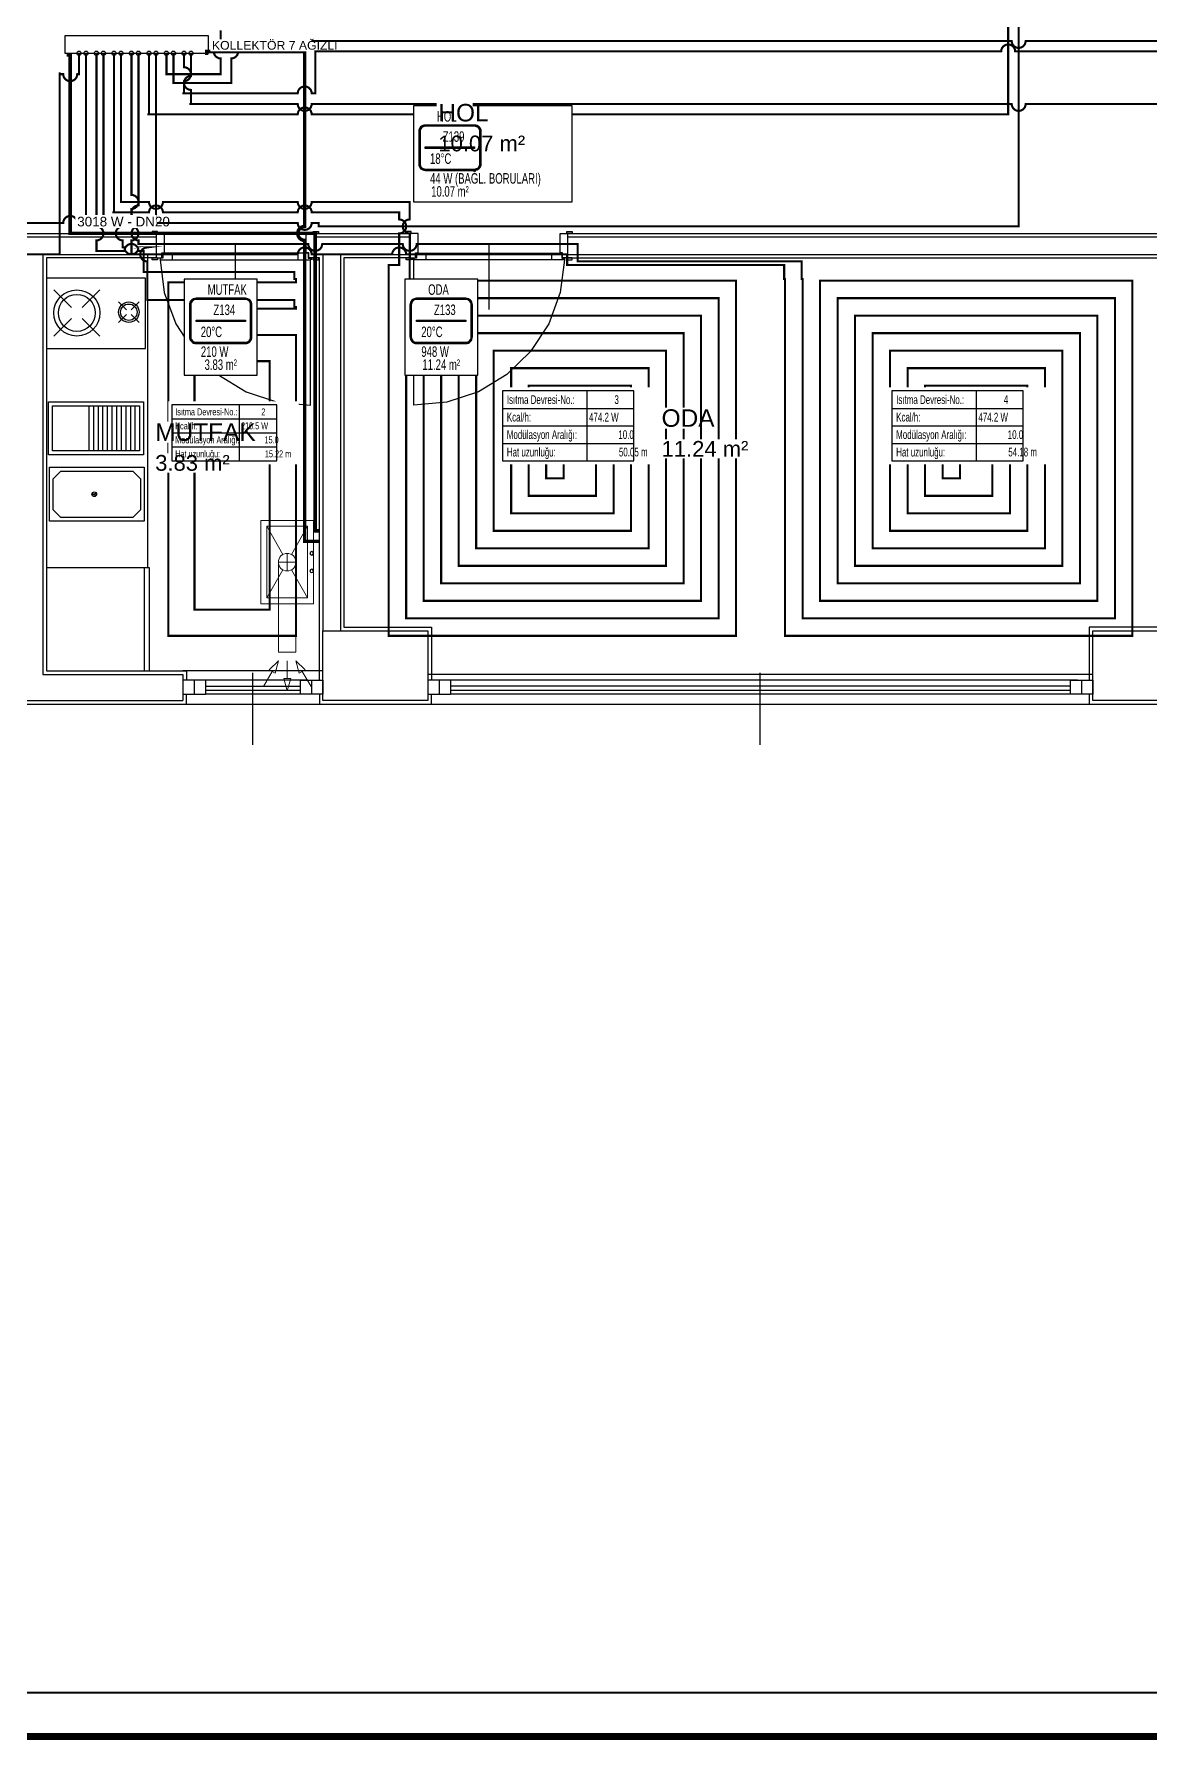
# Model space of a CAD drawing. Header units: centimetres. Extents: x -3952 to 26292, y -15092 to -10712.
# Drawn here: x 10112 to 10750, y -15052 to -14077 of the extents above; entities that cross this region are included whole.
import ezdxf
from ezdxf.enums import TextEntityAlignment as Align

# ---------------------------------------------------------------- set-up
doc = ezdxf.new("R2010")
doc.units = ezdxf.units.CM
doc.linetypes.add('ISITMA DONUS HATTI', pattern=[26, 20, -6])
for name, color, linetype in [('MD-YUK-BIRIMI', 7, 'Continuous'), ('MIMARI', 8, 'Continuous'), ('MIMARI-KOLON', 8, 'Continuous'), ('MIMARI-YAZI', 8, 'Continuous'), ('MTY-ISIKAYBIMAHAL', 2, 'Continuous'), ('MTY-ISITMA-DONUS-BORU', 30, 'ISITMA DONUS HATTI'), ('MTY-ISITMA-GIDIS-BORU', 10, 'Continuous'), ('MTY-KOLLETOR', 7, 'Continuous'), ('MTY-PAFTA', 7, 'Continuous'), ('MTY-PEX-BORU', 1, 'Continuous'), ('MTY-RADYATÖR', 7, 'Continuous'), ('MTY-TEFRIS', 15, 'Continuous'), ('STM-ISITMA-CAP', 41, 'Continuous')]:
    doc.layers.add(name, color=color, linetype=linetype)
doc.layers.add('ROTAS-PAFTA-SINIRI', color=8, linetype='Continuous', plot=False)
doc.styles.add('MTYCAPLT', font='arial.ttf', dxfattribs={"width": 0.65, "height": 1})
doc.styles.add('ROTAS', font='arial.ttf')

# ---------------------------------------------------------------- blocks, each defined once
blk = doc.blocks.new('ROTAS_PAFTA')
blk.add_lwpolyline([(0, 0), (1, 0), (1, 1), (0, 1)], close=True)
blk = doc.blocks.new('MTY-RADYATOR MAHAL')
at = {"layer": 'MTY-ISIKAYBIMAHAL', "color": 2}
for points in [[(-35.7, 18.4), (-35.7, -18.4, 0.414214), (-28.2, -25.9), (28.2, -25.9, 0.414214), (35.7, -18.4), (35.7, 18.4, 0.414214), (28.2, 25.9), (-28.2, 25.9, 0.414214)], [(-34.2, 18.4), (-34.2, -18.4, 0.414214), (-28.2, -24.4), (28.2, -24.4, 0.414214), (34.2, -18.4), (34.2, 18.4, 0.414214), (28.2, 24.4), (-28.2, 24.4, 0.414214)]]:
    blk.add_lwpolyline(points, format="xyb", close=True, dxfattribs=at)
at = {"layer": 'MTY-ISIKAYBIMAHAL', "color": 4}
for points in [[(-35.2, 18.4), (-35.2, -18.4, 0.414214), (-28.2, -25.4), (28.2, -25.4, 0.414214), (35.2, -18.4), (35.2, 18.4, 0.414214), (28.2, 25.4), (-28.2, 25.4, 0.414214)], [(-34.7, 18.4), (-34.7, -18.4, 0.414214), (-28.2, -24.9), (28.2, -24.9, 0.414214), (34.7, -18.4), (34.7, 18.4, 0.414214), (28.2, 24.9), (-28.2, 24.9, 0.414214)]]:
    blk.add_lwpolyline(points, format="xyb", close=True, dxfattribs=at)
at = {"layer": 'MTY-ISIKAYBIMAHAL', "color": 2}
blk.add_lwpolyline([(-28.2, 0.8), (28.2, 0.8), (28.2, -0.8), (-28.2, -0.8)], close=True, dxfattribs=at)
at = {"layer": 'MTY-ISIKAYBIMAHAL', "color": 1, "style": 'MTYCAPLT', "width": 0.65}
for tag, p in [('MAHAL_001', (-14.9, 29.8)), ('NO_001', (-8.3, 6.7))]:
    blk.add_attdef(tag, p, '', height=12, rotation=360, dxfattribs=at)
at = {"layer": 'MTY-ISIKAYBIMAHAL', "color": 4, "style": 'MTYCAPLT', "width": 0.65}
for tag, p in [('DERECE_001', (-22.8, -18.5)), ('ISIKAYBI_001', (-22.7, -41.1))]:
    blk.add_attdef(tag, p, '', height=12, rotation=360, dxfattribs=at)
blk.add_attdef('ALAN', text='', height=12, rotation=360, dxfattribs=at).set_placement((0, -50), align=Align.MIDDLE_CENTER)
blk = doc.blocks.new('MTY-ETIKET')
at = {"layer": 'MTY-RADYATÖR'}
for p, q in [((2.69, 0), (2.69, 8)), ((-7, 6), (8, 6)), ((-7, 4), (8, 4)), ((-7, 2), (8, 2))]:
    blk.add_line(p, q, dxfattribs=at)
blk.add_lwpolyline([(8, 0), (8, 8), (-7, 8), (-7, 0)], close=True, dxfattribs=at)
at = {"layer": 'MTY-RADYATÖR', "style": 'MTYCAPLT', "width": 0.65}
for s, p in [('Isıtma Devresi-No.:', (-6.5, 7)), ('Kcal/h:', (-6.5, 5)), ('Modülasyon Aralığı:', (-6.5, 3)), ('Hat uzunluğu:', (-6.5, 1))]:
    blk.add_text(s, height=1, rotation=360, dxfattribs=at).set_placement(p, align=Align.MIDDLE_LEFT)
for tag, p in [('NO1_001', (5.8, 6.5)), ('AR_001', (6.25, 2.5)), ('UZ_001', (6.31, 0.51))]:
    blk.add_attdef(tag, p, '', height=1, rotation=360, dxfattribs=at)
at = {"layer": 'MTY-RADYATÖR', "color": 2, "style": 'MTYCAPLT', "width": 0.65}
for tag, p in [('BORU_001', (-7.07, 4.59)), ('YER_001', (2.9, 4.5))]:
    blk.add_attdef(tag, p, '', height=1, dxfattribs=at)
blk = doc.blocks.new('KOMBI1')
at = {"layer": 'MTY-TEFRIS', "color": 1, "lineweight": 20, "ltscale": 40}
for p, q in [((19.54, 17.48), (3.41, 26.62)), ((23.89, 20.02), (23.89, 10.02)), ((44.36, 26.62), (28.24, 17.48)), ((19.54, 12.55), (3.41, 3.41)), ((18.89, 15.02), (28.89, 15.02)), ((44.36, 3.41), (28.24, 12.55))]:
    blk.add_line(p, q, dxfattribs=at)
at = {"layer": 'MTY-TEFRIS', "color": 7, "lineweight": 20, "ltscale": 40}
for p, q in [((23.89, 20.02), (75.34, 20.02)), ((75.34, 20.02), (75.34, 10.02)), ((85.36, 25.29), (80.34, 20.02)), ((87.39, 21.84), (80.34, 20.02)), ((86.37, 23.56), (85.36, 25.29)), ((94.99, 28.63), (86.37, 23.56)), ((86.37, 23.56), (87.39, 21.84)), ((23.89, 10.02), (75.34, 10.02)), ((80.34, 15.02), (90.34, 15.02)), ((87.39, 8.19), (80.34, 10.02)), ((85.36, 4.74), (80.34, 10.02)), ((90.34, 15.02), (90.34, 17.02)), ((90.34, 17.02), (97.34, 15.02)), ((90.34, 15.02), (90.34, 13.02)), ((90.34, 13.02), (97.34, 15.02)), ((86.37, 6.47), (85.36, 4.74)), ((86.37, 6.47), (87.39, 8.19)), ((94.99, 1.4), (86.37, 6.47))]:
    blk.add_line(p, q, dxfattribs=at)
blk.add_lwpolyline([(0, 0), (47.77, 0), (47.77, 30.03), (0, 30.03)], close=True, dxfattribs=at)
at = {"layer": 'MTY-TEFRIS', "color": 1, "lineweight": 20, "ltscale": 40}
blk.add_lwpolyline([(3.41, 3.41), (44.36, 3.41), (44.36, 26.62), (3.41, 26.62)], close=True, dxfattribs=at)
at = {"layer": 'MTY-TEFRIS', "color": 7, "lineweight": 20, "ltscale": 40}
blk.add_circle((23.89, 15.02), 5, dxfattribs=at)
at = {"layer": 'MTY-TEFRIS', "color": 3, "ltscale": 10}
blk.add_circle((18.89, 1), 1, dxfattribs=at)
at = {"layer": 'MTY-TEFRIS', "color": 1, "ltscale": 10}
blk.add_circle((28.89, 1), 1, dxfattribs=at)
at = {"layer": 'MD-YUK-BIRIMI', "color": 3, "style": 'MTYCAPLT', "width": 0.65}
for tag, p in [('SOCP_001', (17.6, -0.5)), ('SO_001', (18.23, 0.5))]:
    blk.add_attdef(tag, p, '', height=1, dxfattribs=at)
at = {"layer": 'MD-YUK-BIRIMI', "color": 1, "style": 'MTYCAPLT', "width": 0.65}
for tag, p in [('SCCP_001', (27.63, -0.5)), ('SC_001', (28.25, 0.5))]:
    blk.add_attdef(tag, p, '', height=1, dxfattribs=at)

msp = doc.modelspace()

# ---------------------------------------------------------------- linework, layer by layer
at = {"layer": 'MIMARI'}
for p, q in [((10107.36, -14193.05), (10182.36, -14193.05)), ((10179.84, -14189.92), (10179.84, -14191.05)), ((10182.92, -14189.92), (10179.84, -14189.92)), ((10179.84, -14191.05), (10182.92, -14191.05)), ((10186.82, -14191.05), (10182.36, -14191.05)), ((10182.36, -14205.05), (10182.36, -14191.05)), ((10182.36, -14203.05), (10182.36, -14193.05)), ((10182.92, -14191.05), (10182.92, -14189.92)), ((10186.82, -14202.08), (10186.82, -14191.05)), ((10267.91, -14191.05), (10272.36, -14191.05)), ((10267.91, -14202.08), (10267.91, -14191.05)), ((10271.8, -14191.05), (10271.8, -14189.92)), ((10271.8, -14189.92), (10274.89, -14189.92)), ((10274.89, -14191.05), (10271.8, -14191.05)), ((10272.36, -14205.05), (10272.36, -14191.05)), ((10272.36, -14193.05), (10327.36, -14193.05)), ((10272.36, -14203.05), (10272.36, -14193.05)), ((10274.89, -14189.92), (10274.89, -14191.05)), ((10324.84, -14189.92), (10324.84, -14191.05)), ((10327.92, -14189.92), (10324.84, -14189.92)), ((10324.84, -14191.05), (10327.92, -14191.05)), ((10331.82, -14191.05), (10327.36, -14191.05)), ((10327.36, -14205.05), (10327.36, -14191.05)), ((10327.36, -14203.05), (10327.36, -14193.05)), ((10327.92, -14191.05), (10327.92, -14189.92)), ((10331.82, -14202.08), (10331.82, -14191.05)), ((10412.91, -14191.05), (10417.36, -14191.05)), ((10412.91, -14202.08), (10412.91, -14191.05)), ((10416.8, -14191.05), (10416.8, -14189.92)), ((10416.8, -14189.92), (10419.89, -14189.92)), ((10419.89, -14191.05), (10416.8, -14191.05)), ((10417.36, -14205.05), (10417.36, -14191.05)), ((10417.36, -14193.05), (10766.36, -14193.05)), ((10417.36, -14203.05), (10417.36, -14193.05)), ((10419.89, -14189.92), (10419.89, -14191.05)), ((10117.36, -14203.05), (10182.36, -14203.05)), ((10117.36, -14203.05), (10117.36, -14443.05)), ((10177.36, -14382.05), (10177.36, -14203.05)), ((10185.33, -14205.05), (10185.33, -14202.08)), ((10185.33, -14202.08), (10186.82, -14202.08)), ((10268.88, -14202.22), (10185.84, -14202.22)), ((10185.84, -14202.22), (10185.84, -14205.11)), ((10191.42, -14206.04), (10191.42, -14202.22)), ((10227.36, -14234.5), (10227.36, -14197.81)), ((10263.31, -14206.04), (10263.31, -14202.22)), ((10269.39, -14202.08), (10267.91, -14202.08)), ((10268.88, -14202.22), (10268.88, -14205.11)), ((10269.39, -14205.05), (10269.39, -14202.08)), ((10272.36, -14203.05), (10277.36, -14203.05)), ((10277.36, -14203.05), (10277.36, -14418.05)), ((10287.36, -14203.05), (10327.36, -14203.05)), ((10287.36, -14203.05), (10287.36, -14418.05)), ((10330.33, -14202.08), (10331.82, -14202.08)), ((10330.33, -14205.05), (10330.33, -14202.08)), ((10330.84, -14202.22), (10413.88, -14202.22)), ((10330.84, -14202.22), (10330.84, -14205.11)), ((10336.42, -14206.04), (10336.42, -14202.22)), ((10372.36, -14234.5), (10372.36, -14197.81)), ((10408.31, -14206.04), (10408.31, -14202.22)), ((10414.39, -14202.08), (10412.91, -14202.08)), ((10413.88, -14202.22), (10413.88, -14205.11)), ((10414.39, -14205.05), (10414.39, -14202.08)), ((10417.36, -14203.05), (10766.36, -14203.05)), ((10179.89, -14205.05), (10182.92, -14205.05)), ((10179.89, -14206.02), (10179.89, -14205.05)), ((10182.92, -14206.02), (10179.89, -14206.02)), ((10182.36, -14205.05), (10185.33, -14205.05)), ((10182.92, -14205.05), (10182.92, -14206.02)), ((10184.35, -14205.05), (10184.35, -14206.04)), ((10185.84, -14205.11), (10184.35, -14205.11)), ((10184.35, -14206.04), (10270.38, -14206.04)), ((10268.88, -14205.11), (10270.38, -14205.11)), ((10272.36, -14205.05), (10269.39, -14205.05)), ((10270.38, -14205.05), (10270.38, -14206.04)), ((10270.38, -14289.22), (10270.38, -14206.04)), ((10274.84, -14205.05), (10271.8, -14205.05)), ((10271.8, -14205.05), (10271.8, -14206.02)), ((10271.8, -14206.02), (10274.84, -14206.02)), ((10274.84, -14206.02), (10274.84, -14205.05)), ((10324.89, -14205.05), (10327.92, -14205.05)), ((10324.89, -14206.02), (10324.89, -14205.05)), ((10327.92, -14206.02), (10324.89, -14206.02)), ((10327.36, -14205.05), (10330.33, -14205.05)), ((10327.92, -14205.05), (10327.92, -14206.02)), ((10329.35, -14205.05), (10329.35, -14206.04)), ((10330.84, -14205.11), (10329.35, -14205.11)), ((10415.38, -14206.04), (10329.35, -14206.04)), ((10329.35, -14289.22), (10329.35, -14206.04)), ((10413.88, -14205.11), (10415.38, -14205.11)), ((10417.36, -14205.05), (10414.39, -14205.05)), ((10415.38, -14205.05), (10415.38, -14206.04)), ((10419.84, -14205.05), (10416.8, -14205.05)), ((10416.8, -14205.05), (10416.8, -14206.02)), ((10416.8, -14206.02), (10419.84, -14206.02)), ((10419.84, -14206.02), (10419.84, -14205.05)), ((10123.58, -14223.27), (10133.67, -14233.36)), ((10139.89, -14233.36), (10149.98, -14223.27)), ((10160.63, -14230.17), (10165.11, -14234.65)), ((10167.87, -14234.65), (10172.34, -14230.17)), ((10123.58, -14249.67), (10133.67, -14239.58)), ((10139.89, -14239.58), (10149.98, -14249.67)), ((10160.63, -14241.88), (10165.11, -14237.41)), ((10167.87, -14237.41), (10172.34, -14241.88)), ((10120.64, -14287.3), (10174.84, -14287.3)), ((10120.64, -14317.49), (10120.64, -14287.3)), ((10122.84, -14289.5), (10172.64, -14289.5)), ((10122.84, -14315.29), (10122.84, -14289.5)), ((10143.6, -14289.5), (10143.6, -14315.29)), ((10146.24, -14289.5), (10146.24, -14315.29)), ((10148.88, -14289.5), (10148.88, -14315.29)), ((10151.52, -14289.5), (10151.52, -14315.29)), ((10154.16, -14289.5), (10154.16, -14315.29)), ((10156.8, -14289.5), (10156.8, -14315.29)), ((10159.44, -14289.5), (10159.44, -14315.29)), ((10162.08, -14289.5), (10162.08, -14315.29)), ((10164.72, -14289.5), (10164.72, -14315.29)), ((10167.36, -14289.5), (10167.36, -14315.29)), ((10170, -14289.5), (10170, -14315.29)), ((10172.64, -14289.5), (10172.64, -14315.29)), ((10174.84, -14287.3), (10174.84, -14317.49)), ((10174.84, -14317.49), (10120.64, -14317.49)), ((10172.64, -14315.29), (10122.84, -14315.29)), ((10121.12, -14355.49), (10121.12, -14324.69)), ((10121.12, -14324.69), (10175.32, -14324.69)), ((10175.32, -14324.69), (10175.32, -14355.49)), ((10147.88, -14339.46), (10145.56, -14340.71)), ((10145.56, -14339.46), (10147.88, -14340.71)), ((10175.32, -14355.49), (10121.12, -14355.49)), ((10178.36, -14382.05), (10119.36, -14382.05)), ((10119.36, -14382.05), (10119.36, -14441.05)), ((10175.3, -14382.05), (10175.3, -14441.05)), ((10178.36, -14441.05), (10178.36, -14382.05)), ((10117.36, -14443.05), (10197.36, -14443.05)), ((10119.36, -14441.05), (10178.36, -14441.05)), ((10119.36, -14441.05), (10178.36, -14441.05)), ((10277.21, -14441.05), (10197.36, -14441.05)), ((10197.36, -14443.05), (10197.36, -14458.05)), ((10203.76, -14446.41), (10203.76, -14454.33)), ((10210.23, -14446.41), (10210.23, -14454.33)), ((10268.69, -14446.41), (10210.23, -14446.41)), ((10237.28, -14483.36), (10237.28, -14442.19)), ((10264.49, -14446.41), (10264.49, -14454.33)), ((10270.96, -14446.41), (10270.96, -14454.33)), ((10717.21, -14443.05), (10337.36, -14443.05)), ((10343.76, -14446.34), (10343.76, -14454.26)), ((10350.23, -14446.34), (10350.23, -14454.26)), ((10708.69, -14446.34), (10350.23, -14446.34)), ((10527.28, -14483.29), (10527.28, -14442.12)), ((10704.49, -14446.34), (10704.49, -14454.26)), ((10710.96, -14446.34), (10710.96, -14454.26)), ((10264.49, -14449.88), (10210.23, -14449.88)), ((10210.23, -14452.1), (10264.49, -14452.11)), ((10264.49, -14454.33), (10210.23, -14454.33)), ((10704.49, -14449.81), (10350.23, -14449.81)), ((10350.23, -14452.03), (10704.49, -14452.04)), ((10704.49, -14454.27), (10350.23, -14454.26)), ((10032.36, -14458.05), (10197.36, -14458.05)), ((10199.36, -14460.12), (10275.19, -14460.12)), ((10339.36, -14460.05), (10715.19, -14460.05))]:
    msp.add_line(p, q, dxfattribs=at)
for points in [[(10417.36, -14191.05), (10764.36, -14191.05), (10764.36, -14173.05)], [(10097.36, -14221.05), (10105.36, -14221.05), (10105.36, -14191.05), (10182.36, -14191.05)], [(10272.36, -14191.05), (10327.36, -14191.05)], [(10182.92, -14205.05), (10119.36, -14205.05), (10119.36, -14441.05), (10199.36, -14441.05), (10199.36, -14446.41)], [(10184.35, -14206.04), (10186.76, -14224.85), (10193.3, -14242.64), (10203.64, -14258.53), (10217.27, -14271.7), (10233.5, -14281.51), (10251.5, -14287.45), (10270.38, -14289.22)], [(10271.3, -14205.64), (10270.7, -14205.64), (10271.3, -14205.64)], [(10275.36, -14446.41), (10275.36, -14205.05), (10272.36, -14205.05)], [(10327.36, -14205.05), (10289.36, -14205.05), (10289.36, -14416.05), (10339.36, -14416.05), (10339.37, -14446.34)], [(10328.42, -14205.64), (10329.03, -14205.64), (10328.42, -14205.64)], [(10415.38, -14206.04), (10412.97, -14224.85), (10406.43, -14242.64), (10396.08, -14258.53), (10382.45, -14271.7), (10366.23, -14281.51), (10348.22, -14287.45), (10329.35, -14289.22)], [(10417.36, -14205.05), (10764.36, -14205.05), (10764.36, -14416.05), (10715.36, -14416.05), (10715.36, -14446.34)], [(10176.06, -14216.64), (10119.53, -14216.64), (10119.53, -14256.69), (10176.06, -14256.69), (10176.06, -14216.64)], [(10168.72, -14353.29), (10127.72, -14353.29), (10123.32, -14348.89), (10123.32, -14331.29), (10127.72, -14326.89), (10168.72, -14326.89), (10173.12, -14331.29), (10173.12, -14348.89), (10168.72, -14353.29)], [(10210.23, -14446.41), (10197.36, -14446.41), (10197.36, -14454.33), (10210.23, -14454.33)], [(10264.49, -14446.41), (10277.36, -14446.41), (10277.36, -14454.33), (10264.49, -14454.33)], [(10350.23, -14446.34), (10337.36, -14446.34), (10337.36, -14454.26), (10350.23, -14454.26)], [(10704.49, -14446.34), (10717.36, -14446.34), (10717.36, -14454.26), (10704.49, -14454.26)], [(10030.36, -14454.33), (10030.36, -14460.05), (10199.36, -14460.05), (10199.36, -14454.33)], [(10275.36, -14454.33), (10275.36, -14460.05), (10339.36, -14460.05), (10339.36, -14454.26)], [(10715.36, -14454.26), (10715.36, -14460.05), (10779.36, -14460.05), (10779.36, -14454.26)]]:
    msp.add_lwpolyline(points, dxfattribs=at)
for centre, radius in [((10136.78, -14236.47), 13.2), ((10136.78, -14236.47), 10.56), ((10166.49, -14236.03), 5.86), ((10166.49, -14236.03), 4.68), ((10146.72, -14340.09), 1.32)]:
    msp.add_circle(centre, radius, dxfattribs=at)
at = {"layer": 'MIMARI-KOLON'}
for points in [[(10277.36, -14418.05), (10337.36, -14418.05), (10337.36, -14458.05), (10277.36, -14458.05), (10277.36, -14418.05)], [(10717.36, -14418.05), (10777.36, -14418.05), (10777.36, -14458.05), (10717.36, -14458.05), (10717.36, -14418.05)]]:
    msp.add_lwpolyline(points, dxfattribs=at)
at = {"layer": 'MTY-ISITMA-DONUS-BORU', "const_width": 2}
msp.add_lwpolyline([(10275.52, -14367), (10267, -14367), (10267, -14195), (10265.96, -14194.86), (10265, -14194.46), (10264.17, -14193.83), (10263.54, -14193), (10263.14, -14192.04), (10263, -14191), (10263.14, -14189.96), (10263.54, -14189), (10264.17, -14188.17), (10265, -14187.54), (10265.96, -14187.14), (10267, -14187), (10267, -14087), (10211, -14087), (10211, -14088), (10210, -14088)], dxfattribs=at)
at = {"layer": 'MTY-ISITMA-GIDIS-BORU', "const_width": 2}
msp.add_lwpolyline([(10275.52, -14361), (10273, -14361), (10273, -14191), (10133, -14191), (10133, -14089), (10132, -14089), (10132, -14088)], dxfattribs=at)
at = {"layer": 'MTY-KOLLETOR'}
msp.add_lwpolyline([(10130, -14088), (10212, -14088), (10212, -14078), (10130, -14078)], close=True, dxfattribs=at)
for centre in [(10138, -14088), (10142, -14088), (10148, -14088), (10152, -14088), (10158, -14088), (10162, -14088), (10168, -14088), (10172, -14088), (10178, -14088), (10182, -14088), (10188, -14088), (10192, -14088), (10198, -14088), (10202, -14088)]:
    msp.add_circle(centre, 1.2, dxfattribs=at)
at = {"layer": 'MTY-PAFTA'}
for points, const_width in [([(7600, -15050), (11400, -15050), (11400, -13100), (7600, -13100)], 4), ([(7625, -15025), (11375, -15025), (11375, -13125), (7625, -13125)], 1)]:
    msp.add_lwpolyline(points, close=True, dxfattribs=dict(at, const_width=const_width))
at = {"layer": 'MTY-PEX-BORU', "const_width": 1.2}
for points in [[(10675, -14021), (10675, -14187), (10275, -14187), (10275, -14185), (10271, -14185), (10270.86, -14186.04), (10270.46, -14187), (10269.83, -14187.83), (10269, -14188.46), (10268.04, -14188.86), (10267, -14189), (10265.96, -14188.86), (10265, -14188.46), (10264.17, -14187.83), (10263.54, -14187), (10263.14, -14186.04), (10263, -14185), (10182, -14185), (10182, -14099), (10182, -14100), (10182, -14088)], [(10178, -14088), (10178, -14123), (10177, -14123), (10263, -14123), (10263.14, -14121.96), (10263.54, -14121), (10264.17, -14120.17), (10265, -14119.54), (10265.96, -14119.14), (10267, -14119), (10268.04, -14119.14), (10269, -14119.54), (10269.83, -14120.17), (10270.46, -14121), (10270.86, -14121.96), (10271, -14123), (10669, -14123), (10669, -14033)], [(10188, -14088), (10188, -14100), (10219, -14100), (10219, -14091), (10217.96, -14090.86), (10217, -14090.46), (10216.17, -14089.83), (10215.54, -14089), (10215.14, -14088.04), (10215, -14087), (10215.14, -14085.96), (10215.54, -14085), (10216.17, -14084.17), (10217, -14083.54), (10217.96, -14083.14), (10219, -14083), (10219, -14075)], [(10765, -14081), (10679, -14081), (10678.86, -14082.04), (10678.46, -14083), (10677.83, -14083.83), (10677, -14084.46), (10676.04, -14084.86), (10675, -14085), (10673.96, -14084.86), (10673, -14084.46), (10672.17, -14083.83), (10671.54, -14083), (10671.14, -14082.04), (10671, -14081), (10225, -14081), (10225, -14083), (10226.04, -14083.14), (10227, -14083.54), (10227.83, -14084.17), (10228.46, -14085), (10228.86, -14085.96), (10229, -14087), (10228.86, -14088.04), (10228.46, -14089), (10227.83, -14089.83), (10227, -14090.46), (10226.04, -14090.86), (10225, -14091), (10225, -14105), (10192, -14105), (10192, -14088)], [(10198, -14088), (10198, -14096), (10199.04, -14096.14), (10200, -14096.54), (10200.83, -14097.17), (10201.46, -14098), (10201.86, -14098.96), (10202, -14100), (10201.86, -14101.04), (10201.46, -14102), (10200.83, -14102.83), (10200, -14103.46), (10199.04, -14103.86), (10198, -14104), (10198, -14111), (10197, -14111), (10263, -14111), (10263.14, -14109.96), (10263.54, -14109), (10264.17, -14108.17), (10265, -14107.54), (10265.96, -14107.14), (10267, -14107), (10268.04, -14107.14), (10269, -14107.54), (10269.83, -14108.17), (10270.46, -14109), (10270.86, -14109.96), (10271, -14111), (10273, -14111), (10273, -14087), (10665, -14087), (10665.14, -14085.96), (10665.54, -14085), (10666.17, -14084.17), (10667, -14083.54), (10667.96, -14083.14), (10669, -14083), (10670.04, -14083.14), (10671, -14083.54), (10671.83, -14084.17), (10672.46, -14085), (10672.86, -14085.96), (10673, -14087), (10789, -14087)], [(10001, -14185), (10129, -14185), (10129.14, -14183.96), (10129.54, -14183), (10130.17, -14182.17), (10131, -14181.54), (10131.96, -14181.14), (10133, -14181), (10134.04, -14181.14), (10135, -14181.54), (10135.83, -14182.17), (10136.46, -14183), (10136.86, -14183.96), (10137, -14185), (10142, -14185), (10142, -14088)], [(10138, -14088), (10138, -14100), (10137, -14100), (10136.86, -14101.04), (10136.46, -14102), (10135.83, -14102.83), (10135, -14103.46), (10134.04, -14103.86), (10133, -14104), (10131.96, -14103.86), (10131, -14103.46), (10130.17, -14102.83), (10129.54, -14102), (10129.14, -14101.04), (10129, -14100), (10127, -14100), (10127, -14099), (10127, -14203), (10011, -14203)], [(10148, -14088), (10148, -14187), (10149.04, -14187.14), (10150, -14187.54), (10150.83, -14188.17), (10151.46, -14189), (10151.86, -14189.96), (10152, -14191), (10151.86, -14192.04), (10151.46, -14193), (10150.83, -14193.83), (10150, -14194.46), (10149.04, -14194.86), (10148, -14195), (10148, -14201), (10164, -14201), (10164.14, -14199.96), (10164.54, -14199), (10165.17, -14198.17), (10166, -14197.54), (10166.96, -14197.14), (10168, -14197), (10169.04, -14197.14), (10170, -14197.54), (10170.83, -14198.17), (10171.46, -14199), (10171.86, -14199.96), (10172, -14201), (10175, -14201), (10175, -14213), (10261, -14213), (10261, -14217), (10262, -14217), (10262, -14219), (10189, -14219), (10189, -14421), (10262, -14421), (10262, -14249), (10219, -14249), (10219, -14264), (10247, -14264), (10247, -14406), (10204, -14406), (10204, -14234), (10262, -14234), (10262, -14233), (10261, -14233), (10261, -14229), (10177, -14229), (10177, -14207), (10175.96, -14206.86), (10175, -14206.46), (10174.17, -14205.83), (10173.54, -14205), (10173.14, -14204.04), (10173, -14203), (10173.14, -14201.96), (10173.54, -14201), (10174.17, -14200.17), (10175, -14199.54), (10175.96, -14199.14), (10177, -14199), (10172, -14199), (10171.86, -14200.04), (10171.46, -14201), (10170.83, -14201.83), (10170, -14202.46), (10169.04, -14202.86), (10168, -14203), (10166.96, -14202.86), (10166, -14202.46), (10165.17, -14201.83), (10164.54, -14201), (10164.14, -14200.04), (10164, -14199), (10163, -14199), (10163, -14195), (10161.96, -14194.86), (10161, -14194.46), (10160.17, -14193.83), (10159.54, -14193), (10159.14, -14192.04), (10159, -14191), (10159.14, -14189.96), (10159.54, -14189), (10160.17, -14188.17), (10161, -14187.54), (10161.96, -14187.14), (10163, -14187), (10163, -14185), (10152, -14185), (10152, -14088)], [(10158, -14088), (10158, -14179), (10157, -14179), (10178, -14179), (10178.14, -14177.96), (10178.54, -14177), (10179.17, -14176.17), (10180, -14175.54), (10180.96, -14175.14), (10182, -14175), (10183.04, -14175.14), (10184, -14175.54), (10184.83, -14176.17), (10185.46, -14177), (10185.86, -14177.96), (10186, -14179), (10263, -14179), (10263.14, -14177.96), (10263.54, -14177), (10264.17, -14176.17), (10265, -14175.54), (10265.96, -14175.14), (10267, -14175), (10268.04, -14175.14), (10269, -14175.54), (10269.83, -14176.17), (10270.46, -14177), (10270.86, -14177.96), (10271, -14179), (10321, -14179), (10321, -14183), (10322.04, -14183.14), (10323, -14183.54), (10323.83, -14184.17), (10324.46, -14185), (10324.86, -14185.96), (10325, -14187), (10324.86, -14188.04), (10324.46, -14189), (10323.83, -14189.83), (10323, -14190.46), (10322.04, -14190.86), (10321, -14191), (10321, -14209), (10315, -14209), (10315, -14218), (10315, -14421), (10513.5, -14421), (10513.5, -14218), (10335, -14218), (10335, -14401), (10493.5, -14401), (10493.5, -14238), (10355, -14238), (10355, -14381), (10473.5, -14381), (10473.5, -14258), (10375, -14258), (10375, -14361), (10453.5, -14361), (10453.5, -14278), (10395, -14278), (10395, -14341), (10433.5, -14341), (10433.5, -14298), (10415, -14298), (10415, -14331), (10405, -14331), (10405, -14288), (10443.5, -14288), (10443.5, -14351), (10385, -14351), (10385, -14268), (10463.5, -14268), (10463.5, -14371), (10365, -14371), (10365, -14248), (10483.5, -14248), (10483.5, -14391), (10345, -14391), (10345, -14228), (10503.5, -14228), (10503.5, -14411), (10325, -14411), (10325, -14218), (10325, -14219), (10327, -14219), (10327, -14191), (10325.96, -14190.86), (10325, -14190.46), (10324.17, -14189.83), (10323.54, -14189), (10323.14, -14188.04), (10323, -14187), (10323.14, -14185.96), (10323.54, -14185), (10324.17, -14184.17), (10325, -14183.54), (10325.96, -14183.14), (10327, -14183), (10327, -14173), (10271, -14173), (10270.86, -14174.04), (10270.46, -14175), (10269.83, -14175.83), (10269, -14176.46), (10268.04, -14176.86), (10267, -14177), (10265.96, -14176.86), (10265, -14176.46), (10264.17, -14175.83), (10263.54, -14175), (10263.14, -14174.04), (10263, -14173), (10186, -14173), (10185.86, -14174.04), (10185.46, -14175), (10184.83, -14175.83), (10184, -14176.46), (10183.04, -14176.86), (10182, -14177), (10180.96, -14176.86), (10180, -14176.46), (10179.17, -14175.83), (10178.54, -14175), (10178.14, -14174.04), (10178, -14173), (10162, -14173), (10162, -14099), (10162, -14100), (10162, -14088)], [(10168, -14088), (10168, -14169), (10169.04, -14169.14), (10170, -14169.54), (10170.83, -14170.17), (10171.46, -14171), (10171.86, -14171.96), (10172, -14173), (10171.86, -14174.04), (10171.46, -14175), (10170.83, -14175.83), (10170, -14176.46), (10169.04, -14176.86), (10168, -14177), (10168, -14187), (10169.04, -14187.14), (10170, -14187.54), (10170.83, -14188.17), (10171.46, -14189), (10171.86, -14189.96), (10172, -14191), (10171.86, -14192.04), (10171.46, -14193), (10170.83, -14193.83), (10170, -14194.46), (10169.04, -14194.86), (10168, -14195), (10168, -14203), (10263, -14203), (10263.14, -14201.96), (10263.54, -14201), (10264.17, -14200.17), (10265, -14199.54), (10265.96, -14199.14), (10267, -14199), (10268.04, -14199.14), (10269, -14199.54), (10269.83, -14200.17), (10270.46, -14201), (10270.86, -14201.96), (10271, -14203), (10317, -14203), (10317.14, -14201.96), (10317.54, -14201), (10318.17, -14200.17), (10319, -14199.54), (10319.96, -14199.14), (10321, -14199), (10322.04, -14199.14), (10323, -14199.54), (10323.83, -14200.17), (10324.46, -14201), (10324.86, -14201.96), (10325, -14203), (10417, -14203), (10417, -14209), (10541, -14209), (10541, -14217), (10541.5, -14217), (10541.5, -14218), (10541.5, -14421), (10740, -14421), (10740, -14218), (10561.5, -14218), (10561.5, -14401), (10720, -14401), (10720, -14238), (10581.5, -14238), (10581.5, -14381), (10700, -14381), (10700, -14258), (10601.5, -14258), (10601.5, -14361), (10680, -14361), (10680, -14278), (10621.5, -14278), (10621.5, -14341), (10660, -14341), (10660, -14298), (10641.5, -14298), (10641.5, -14331), (10631.5, -14331), (10631.5, -14288), (10670, -14288), (10670, -14351), (10611.5, -14351), (10611.5, -14268), (10690, -14268), (10690, -14371), (10591.5, -14371), (10591.5, -14248), (10710, -14248), (10710, -14391), (10571.5, -14391), (10571.5, -14228), (10730, -14228), (10730, -14411), (10551.5, -14411), (10551.5, -14218), (10551.5, -14217), (10551, -14217), (10551, -14207), (10423, -14207), (10423, -14197), (10331, -14197), (10330.86, -14198.04), (10330.46, -14199), (10329.83, -14199.83), (10329, -14200.46), (10328.04, -14200.86), (10327, -14201), (10325.96, -14200.86), (10325, -14200.46), (10324.17, -14199.83), (10323.54, -14199), (10323.14, -14198.04), (10323, -14197), (10277, -14197), (10276.86, -14198.04), (10276.46, -14199), (10275.83, -14199.83), (10275, -14200.46), (10274.04, -14200.86), (10273, -14201), (10271.96, -14200.86), (10271, -14200.46), (10270.17, -14199.83), (10269.54, -14199), (10269.14, -14198.04), (10269, -14197), (10172, -14197), (10172, -14195), (10170.96, -14194.86), (10170, -14194.46), (10169.17, -14193.83), (10168.54, -14193), (10168.14, -14192.04), (10168, -14191), (10168.14, -14189.96), (10168.54, -14189), (10169.17, -14188.17), (10170, -14187.54), (10170.96, -14187.14), (10172, -14187), (10172, -14183), (10170.96, -14182.86), (10170, -14182.46), (10169.17, -14181.83), (10168.54, -14181), (10168.14, -14180.04), (10168, -14179), (10168.14, -14177.96), (10168.54, -14177), (10169.17, -14176.17), (10170, -14175.54), (10170.96, -14175.14), (10172, -14175), (10172, -14099), (10172, -14100), (10172, -14088)], [(10797, -14117), (10679, -14117), (10678.86, -14118.04), (10678.46, -14119), (10677.83, -14119.83), (10677, -14120.46), (10676.04, -14120.86), (10675, -14121), (10673.96, -14120.86), (10673, -14120.46), (10672.17, -14119.83), (10671.54, -14119), (10671.14, -14118.04), (10671, -14117), (10271, -14117), (10270.86, -14118.04), (10270.46, -14119), (10269.83, -14119.83), (10269, -14120.46), (10268.04, -14120.86), (10267, -14121), (10265.96, -14120.86), (10265, -14120.46), (10264.17, -14119.83), (10263.54, -14119), (10263.14, -14118.04), (10263, -14117), (10201, -14117), (10202, -14117), (10202, -14109), (10200.96, -14108.86), (10200, -14108.46), (10199.17, -14107.83), (10198.54, -14107), (10198.14, -14106.04), (10198, -14105), (10198.14, -14103.96), (10198.54, -14103), (10199.17, -14102.17), (10200, -14101.54), (10200.96, -14101.14), (10202, -14101), (10202, -14088)]]:
    msp.add_lwpolyline(points, dxfattribs=at)

# ---------------------------------------------------------------- block references
at = {"layer": 'MTY-TEFRIS', "yscale": -1, "rotation": -90.00000000000001}
msp.add_blockref('KOMBI1', (10272, -14355), dxfattribs=at)
at = {"layer": 'ROTAS-PAFTA-SINIRI', "xscale": 3800, "yscale": 1950}
msp.add_blockref('ROTAS_PAFTA', (7600, -15050), dxfattribs=at)

# ---------------------------------------------------------------- next in the draw order: wipeouts: each hides what was drawn before it
for points in [[(10270.8, -14087), (10213, -14087), (10213, -14080), (10270.8, -14080)], [(10329.14, -14173), (10419.76, -14173), (10419.76, -14118.08), (10329.14, -14118.08)], [(10182.33, -14188), (10136, -14188), (10136, -14180.5), (10182.33, -14180.5)], [(10198.14, -14272), (10239.86, -14272), (10239.86, -14217.08), (10198.14, -14217.08)], [(10324.14, -14272), (10365.86, -14272), (10365.86, -14217.08), (10324.14, -14217.08)], [(10378, -14323), (10470.26, -14323), (10470.26, -14279), (10378, -14279)], [(10600.5, -14323), (10692.76, -14323), (10692.76, -14279), (10600.5, -14279)], [(10189, -14323), (10263.61, -14323), (10263.61, -14287), (10189, -14287)]]:
    msp.add_wipeout(points)

# ---------------------------------------------------------------- next in the draw order: linework, layer by layer
at = {"layer": 'MTY-ISIKAYBIMAHAL'}
for points in [[(10329.14, -14173), (10419.76, -14173), (10419.76, -14118.08), (10329.14, -14118.08)], [(10198.14, -14272), (10239.86, -14272), (10239.86, -14217.08), (10198.14, -14217.08)], [(10324.14, -14272), (10365.86, -14272), (10365.86, -14217.08), (10324.14, -14217.08)]]:
    msp.add_lwpolyline(points, close=True, dxfattribs=at)

# ---------------------------------------------------------------- next in the draw order: block references
at = {"layer": 'MTY-TEFRIS', "xscale": 0.5, "yscale": 0.5}
for p, values in [((10219, -14241), {'DERECE_001': '20°C', 'MAHAL_001': 'MUTFAK', 'ISIKAYBI_001': '210 W', 'NO_001': 'Z134', 'ALAN': '3.83 m²'}), ((10345, -14241), {'DERECE_001': '20°C', 'MAHAL_001': 'ODA', 'ISIKAYBI_001': '948 W', 'NO_001': 'Z133', 'ALAN': '11.24 m²'})]:
    msp.add_blockref('MTY-RADYATOR MAHAL', p, dxfattribs=at).add_auto_attribs(values)
at = {"layer": 'MTY-TEFRIS'}
ref = msp.add_blockref('MTY-ETIKET', (10415, -14321), dxfattribs=dict(at, xscale=5, yscale=5))
ref.add_attrib('UZ_001', '50.05 m', (10446.56, -14318.46), dxfattribs={"layer": 'MTY-RADYATÖR', "height": 5, "rotation": 359.99998, "style": 'MTYCAPLT', "width": 0.65})
ref.add_attrib('AR_001', '10.0', (10446.25, -14308.5), dxfattribs={"layer": 'MTY-RADYATÖR', "height": 5, "rotation": 359.99998, "style": 'MTYCAPLT', "width": 0.65})
ref.add_attrib('NO1_001', '3', (10444, -14288.5), dxfattribs={"layer": 'MTY-RADYATÖR', "height": 5, "rotation": 359.99998, "style": 'MTYCAPLT', "width": 0.65})
ref.add_attrib('YER_001', '474.2 W', (10429.49, -14298.5), dxfattribs={"layer": 'MTY-RADYATÖR', "color": 2, "height": 5, "style": 'MTYCAPLT', "width": 0.65})
ref = msp.add_blockref('MTY-ETIKET', (10637.5, -14321), dxfattribs=dict(at, xscale=5, yscale=5))
ref.add_attrib('UZ_001', '54.18 m', (10669.06, -14318.46), dxfattribs={"layer": 'MTY-RADYATÖR', "height": 5, "rotation": 359.99998, "style": 'MTYCAPLT', "width": 0.65})
ref.add_attrib('AR_001', '10.0', (10668.75, -14308.5), dxfattribs={"layer": 'MTY-RADYATÖR', "height": 5, "rotation": 359.99998, "style": 'MTYCAPLT', "width": 0.65})
ref.add_attrib('NO1_001', '4', (10666.5, -14288.5), dxfattribs={"layer": 'MTY-RADYATÖR', "height": 5, "rotation": 359.99998, "style": 'MTYCAPLT', "width": 0.65})
ref.add_attrib('YER_001', '474.2 W', (10651.99, -14298.5), dxfattribs={"layer": 'MTY-RADYATÖR', "color": 2, "height": 5, "style": 'MTYCAPLT', "width": 0.65})

# ---------------------------------------------------------------- next in the draw order: texts
at = {"layer": 'MIMARI-YAZI', "style": 'ROTAS'}
msp.add_text('10.07 m²', height=9, dxfattribs=at).set_placement((10343.37, -14144.09))
at = {"layer": 'MTY-KOLLETOR', "style": 'ROTAS'}
msp.add_text('KOLLEKTÖR 7 AĞIZLI', height=5, dxfattribs=at).set_placement((10214, -14086))
at = {"layer": 'STM-ISITMA-CAP', "style": 'ROTAS'}
msp.add_text('3018 W - DN20', height=5.5, dxfattribs=at).set_placement((10137, -14187))

# ---------------------------------------------------------------- next in the draw order: wipeouts: each hides what was drawn before it
for points in [[(10490.53, -14302.53), (10469.93, -14302.53), (10469.93, -14290.53), (10490.53, -14290.53)], [(10219.75, -14310.56), (10180.55, -14310.56), (10180.55, -14298.56), (10219.75, -14298.56)], [(10516.57, -14319.63), (10469.93, -14319.63), (10469.93, -14308.63), (10516.57, -14308.63)], [(10221.61, -14327.65), (10180.55, -14327.65), (10180.55, -14316.65), (10221.61, -14316.65)]]:
    msp.add_wipeout(points)

# ---------------------------------------------------------------- next in the draw order: block references
at = {"layer": 'MTY-TEFRIS'}
ref = msp.add_blockref('MTY-ETIKET', (10219, -14321), dxfattribs=dict(at, xscale=4, yscale=4))
ref.add_attrib('UZ_001', '15.22 m', (10244.25, -14318.97), dxfattribs={"layer": 'MTY-RADYATÖR', "height": 4, "rotation": 359.99998, "style": 'MTYCAPLT', "width": 0.65})
ref.add_attrib('AR_001', '15.0', (10244, -14311), dxfattribs={"layer": 'MTY-RADYATÖR', "height": 4, "rotation": 359.99998, "style": 'MTYCAPLT', "width": 0.65})
ref.add_attrib('NO1_001', '2', (10242.2, -14295), dxfattribs={"layer": 'MTY-RADYATÖR', "height": 4, "rotation": 359.99998, "style": 'MTYCAPLT', "width": 0.65})
ref.add_attrib('YER_001', '210.5 W', (10230.59, -14303), dxfattribs={"layer": 'MTY-RADYATÖR', "color": 2, "height": 4, "style": 'MTYCAPLT', "width": 0.65})

# ---------------------------------------------------------------- next in the draw order: texts
at = {"layer": 'MIMARI-YAZI', "style": 'ROTAS'}
for s, height, p in [('ODA', 10, (10470.93, -14301.53)), ('MUTFAK', 10, (10181.55, -14309.56)), ('11.24 m²', 9, (10470.93, -14318.63)), ('3.83 m²', 9, (10181.55, -14326.65))]:
    msp.add_text(s, height=height, dxfattribs=at).set_placement(p)

# ---------------------------------------------------------------- next in the draw order: wipeouts: each hides what was drawn before it
msp.add_wipeout([(10362.97, -14127.99), (10342.37, -14127.99), (10342.37, -14115.99), (10362.97, -14115.99)])

# ---------------------------------------------------------------- next in the draw order: block references
at = {"layer": 'MTY-TEFRIS', "xscale": 0.5, "yscale": 0.5}
msp.add_blockref('MTY-RADYATOR MAHAL', (10350, -14142), dxfattribs=at).add_auto_attribs({'DERECE_001': '18°C', 'MAHAL_001': 'HOL', 'ISIKAYBI_001': '44 W (BAĞL. BORULARI)', 'NO_001': 'Z139', 'ALAN': '10.07 m²'})

# ---------------------------------------------------------------- next in the draw order: texts
at = {"layer": 'MIMARI-YAZI', "style": 'ROTAS'}
msp.add_text('HOL', height=10, dxfattribs=at).set_placement((10343.37, -14126.99))

doc.saveas('drawing.dxf')
